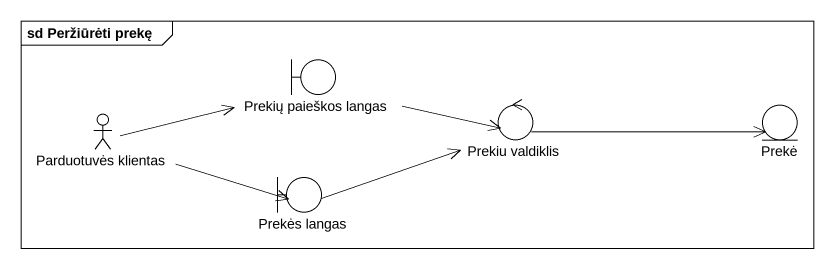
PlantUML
@startuml
mainframe sd Peržiūrėti prekę
boundary "Prekių paieškos langas" as Prekių_paieškos_langas
actor "Parduotuvės klientas" as Parduotuvės_klientas
control "Prekiu valdiklis" as Prekiu_valdiklis
entity Prekė
boundary "Prekės langas" as Prekės_langas
Prekių_paieškos_langas -right-> Prekiu_valdiklis
Parduotuvės_klientas -right-> Prekių_paieškos_langas
Parduotuvės_klientas -right-> Prekės_langas
Prekiu_valdiklis -right-> Prekė
Prekės_langas -right-> Prekiu_valdiklis
@enduml
